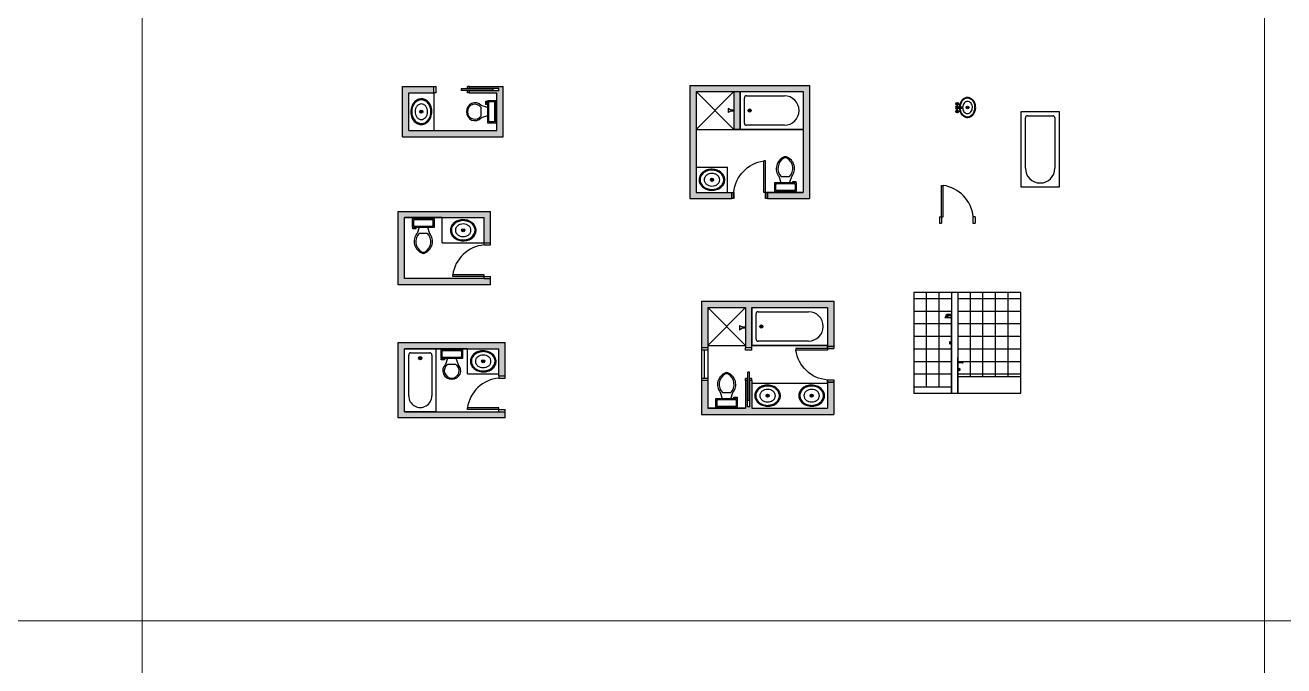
# Model space of a CAD drawing. Header units: inches. Extents: x 242965 to 445791, y 236206 to 423703.
# Drawn here: x 290253 to 302244, y 397753 to 403860 of the extents above; entities that cross this region are included whole.
import ezdxf

# ---------------------------------------------------------------- set-up
doc = ezdxf.new("R2010")
doc.units = ezdxf.units.IN
doc.header["$MEASUREMENT"] = 0
doc.layers.add('2', color=181, linetype='Continuous', lineweight=20)
doc.styles.add('ATTR', font='romans.shx', dxfattribs={"width": 0.8, "height": 0.7})

# ---------------------------------------------------------------- blocks, each defined once
blk = doc.blocks.new('Tank Toilet 1 PV')
for p, q in [((-10, -8.5), (-8, -8.5)), ((-10, -9.5), (-10, -8.5)), ((-7, -9.5), (-10, -9.5)), ((-8, -8.5), (-8, -8)), ((-7, -8), (-7, -9.5)), ((-4, -8), (-6, -14)), ((4, -8), (6, -14)), ((9.5, -6), (9.5, -2)), ((4, -14), (-4, -14))]:
    blk.add_line(p, q)
blk.add_lwpolyline([(10.5, -8), (10.5, 0), (-10.5, 0), (-10.5, -8)], close=True)
for points in [[(-9.5, -2), (-9.5, -6)], [(8.5, -1), (-8.5, -1)], [(-8.5, -7), (8.5, -7)]]:
    blk.add_lwpolyline(points)
for centre, radius, start, end in [((-8.625, -1.875), 0.8839, 81.8699, 188.1301), ((-8.625, -6.125), 0.8839, 171.869898, 278.1301), ((8.625, -1.875), 0.8839, 351.8699, 98.1301), ((8.625, -6.125), 0.8839, 261.8699, 8.1301), ((-0.4772, -19.9188), 8.0953, 133.01722, 273.38), ((0.0374, -19.8731), 7.127, 124.50543, 269.7), ((-0.0373, -19.8731), 7.127, 270.3, 55.4946), ((0.4773, -19.9188), 8.0953, 266.62, 46.9828)]:
    blk.add_arc(centre, radius, start, end)
at = {"style": 'ATTR', "width": 0.8, "flags": 9}
blk.add_attdef('ESTCODE', (0, 0), '', height=0.000000718, dxfattribs=at)
blk = doc.blocks.new('SNKOVLT')
for p, q in [((-1, 0), (1, 0)), ((0, 1), (0, -1))]:
    blk.add_line(p, q)
at = {"linetype": 'Continuous'}
for points in [[(-12.2, 0.4, 0.117634), (-11.5, -3.4, 0.104469), (-8.9, -6.8, 0.090016), (-5.1, -9.1, 0.08192), (-0.3, -10, 0.08192), (4.5, -9.4, 0.090016), (8.4, -7.4, 0.104469), (11.2, -4.1, 0.117634), (12.2, -0.4, 0.117634), (11.5, 3.4, 0.104469), (8.9, 6.8, 0.090016), (5.1, 9.1, 0.08192), (0.3, 10, 0.08192), (-4.5, 9.4, 0.090016), (-8.4, 7.4, 0.104469), (-11.2, 4.1, 0.117634)], [(-11.3, 0.2, 0.118622), (-10.5, -3.3, 0.104678), (-8.1, -6.4, 0.089562), (-4.5, -8.4, 0.081185), (-0.1, -9.2, 0.081185), (4.3, -8.5, 0.089562), (7.9, -6.6, 0.104678), (10.4, -3.5, 0.118622), (11.3, -0.2, 0.118622), (10.5, 3.3, 0.104678), (8.1, 6.4, 0.089562), (4.5, 8.4, 0.081185), (0.1, 9.2, 0.081185), (-4.3, 8.5, 0.089562), (-7.9, 6.6, 0.104678), (-10.4, 3.5, 0.118622)], [(-7.4, 0.1, 0.118283), (-6.9, -2.2, 0.104607), (-5.3, -4.2, 0.089718), (-3, -5.5, 0.081436), (-0.1, -6, 0.081436), (2.8, -5.6, 0.089718), (5.2, -4.3, 0.104607), (6.9, -2.3, 0.118283), (7.4, -0.1, 0.118283), (6.9, 2.2, 0.104607), (5.3, 4.2, 0.089718), (3, 5.5, 0.081436), (0.1, 6, 0.081436), (-2.8, 5.6, 0.089718), (-5.2, 4.3, 0.104607), (-6.9, 2.3, 0.118283)]]:
    blk.add_lwpolyline(points, format="xyb", close=True, dxfattribs=at)
for radius in [1.5, 1]:
    blk.add_circle((0, 0), radius)
blk = doc.blocks.new('Tank Toilet 3 PV')
for p, q in [((-10, -8.5), (-8, -8.5)), ((-10, -9.5), (-10, -8.5)), ((-7, -9.5), (-10, -9.5)), ((-8, -8.5), (-8, -8)), ((-7, -8), (-7, -9.5)), ((-4, -8), (-6, -14)), ((4, -8), (6, -14)), ((9.5, -6), (9.5, -2)), ((4, -14), (-4, -14))]:
    blk.add_line(p, q)
blk.add_lwpolyline([(10.5, -8), (10.5, 0), (-10.5, 0), (-10.5, -8)], close=True)
for points in [[(-9.5, -2), (-9.5, -6)], [(8.5, -1), (-8.5, -1)], [(-8.5, -7), (8.5, -7)]]:
    blk.add_lwpolyline(points)
for centre, radius, start, end in [((-8.6, -1.9), 0.884, 81.8699, 188.1301), ((-8.6, -6.1), 0.884, 171.8699, 278.1301), ((8.6, -1.9), 0.884, 351.8699, 98.1301), ((8.6, -6.1), 0.884, 261.8699, 8.1301), ((3.5, -21.6), 12.2, 141.4691, 247.9714), ((4.2, -21.8), 11.3, 136.3677, 238.9468), ((-3.5, -21.6), 12.2, 292.0284, 38.5307), ((-4.2, -21.8), 11.3, 301.053, 43.6321), ((0, -27.9), 4, 245.7318, 294.2682), ((0, -29), 4, 254.8605, 285.1395)]:
    blk.add_arc(centre, radius, start, end)
at = {"style": 'ATTR', "width": 0.8, "flags": 9}
blk.add_attdef('ESTCODE', (0, 0), '', height=0.000000846, dxfattribs=at)
blk = doc.blocks.new('30 door')
for p, q in [((-6, 34), (0, 34)), ((-6, 34), (-6, 32)), ((-6, 32), (0, 32)), ((0, 32), (0, 34)), ((-6, 3.5), (-36, 3.5)), ((-36, 2), (-36, 3.5)), ((-6, 2), (-36, 2)), ((-6, 2), (-6, 3.5)), ((-6, 0), (-6, 2)), ((-6, 2), (0, 2)), ((-6, 0), (0, 0)), ((0, 0), (0, 2))]:
    blk.add_line(p, q)
blk.add_arc((-3.1, -1.1), 33.3, 95.0816, 171.9808)
blk = doc.blocks.new('30X60 Bathtub PV')
for p, q in [((8, -15), (10, -15)), ((9, -14), (9, -16))]:
    blk.add_line(p, q)
blk.add_lwpolyline([(0, -30), (0, 0), (60, 0), (60, -30)], close=True)
for points in [[(4, -24), (4, -6)], [(6, -4), (45, -4)], [(45, -26), (6, -26)]]:
    blk.add_lwpolyline(points)
for radius in [1.5, 1]:
    blk.add_circle((9, -15), radius)
for centre, radius, start, end in [((5.75, -5.75), 1.768, 81.8699, 188.1301), ((45.012, -15), 11, 269.9408, 90.05919), ((5.75, -24.25), 1.768, 171.8699, 278.1301)]:
    blk.add_arc(centre, radius, start, end)
at = {"style": 'ATTR', "width": 0.8, "flags": 9}
blk.add_attdef('ESTCODE', (0, 0), '', height=0.0000012, dxfattribs=at)
blk = doc.blocks.new('36X60 Bathtub PV')
for p, q in [((8, -18), (10, -18)), ((9, -17), (9, -19))]:
    blk.add_line(p, q)
blk.add_lwpolyline([(0, -36), (0, 0), (60, 0), (60, -36)], close=True)
for points in [[(4, -30), (4, -6)], [(6, -4), (42, -4)], [(42, -32), (6, -32)]]:
    blk.add_lwpolyline(points)
for radius in [1.5, 1]:
    blk.add_circle((9, -18), radius)
for centre, radius, start, end in [((5.75, -5.75), 1.77, 81.8699, 188.1301), ((42, -18), 14, 270, 90), ((5.75, -30.25), 1.77, 171.8699, 278.1301)]:
    blk.add_arc(centre, radius, start, end)
at = {"style": 'ATTR', "width": 0.8, "flags": 9}
blk.add_attdef('ESTCODE', (0, 0), '', height=0.0000012, dxfattribs=at)
blk = doc.blocks.new('36X72 Bathtub PV')
for p, q in [((8, -18), (10, -18)), ((9, -17), (9, -19))]:
    blk.add_line(p, q)
blk.add_lwpolyline([(0, -36), (0, 0), (72, 0), (72, -36)], close=True)
for points in [[(4, -30), (4, -6)], [(6, -4), (54, -4)], [(54, -32), (6, -32)]]:
    blk.add_lwpolyline(points)
for radius in [1.5, 1]:
    blk.add_circle((9, -18), radius)
for centre, radius, start, end in [((5.75, -5.75), 1.77, 81.8699, 188.1301), ((54, -18), 14, 270, 90), ((5.75, -30.25), 1.77, 171.8699, 278.1301)]:
    blk.add_arc(centre, radius, start, end)
at = {"style": 'ATTR', "width": 0.8, "flags": 9}
blk.add_attdef('ESTCODE', (0, 0), '', height=0.00000144, dxfattribs=at)
blk = doc.blocks.new('Sink Faucet A PV')
for p, q in [((-4.107, 0.125), (-4.375, 0.125)), ((-3.75, 0.4789), (-3.75, 0.75)), ((-3.5, 0.482), (-3.5, 0.75)), ((-3.1461, 0.125), (-2.875, 0.125)), ((3.143, 0.125), (2.875, 0.125)), ((3.5, 0.4789), (3.5, 0.75)), ((3.75, 0.482), (3.75, 0.75)), ((4.1039, 0.125), (4.375, 0.125)), ((-4.1039, -0.125), (-4.375, -0.125)), ((-3.75, -0.482), (-3.75, -0.75)), ((-3.5, -0.4789), (-3.5, -0.75)), ((-3.143, -0.125), (-2.875, -0.125)), ((-0.5, -0.8639), (-0.5, -4.5)), ((0.5, -4.5), (0.5, -0.8631)), ((3.1461, -0.125), (2.875, -0.125)), ((3.5, -0.482), (3.5, -0.75)), ((3.75, -0.4789), (3.75, -0.75)), ((4.107, -0.125), (4.375, -0.125))]:
    blk.add_line(p, q)
for centre, radius in [((-3.625, 0), 1.375), ((-4.625, 0), 0.2795), ((-3.625, 0), 0.5), ((-3.625, 1), 0.2795), ((-2.625, 0), 0.2795), ((0, 0), 0.5), ((3.625, 0), 1.375), ((2.625, 0), 0.2795), ((3.625, 0), 0.5), ((3.625, 1), 0.2795), ((4.625, 0), 0.2795), ((-3.625, -1), 0.2795), ((3.625, -1), 0.2795)]:
    blk.add_circle(centre, radius)
for centre, radius, start, end in [((-3.625, 0), 1, 105.2407, 164.2093), ((-3.625, 0), 1, 16.44125, 74.07887), ((0, 0), 1.5, 289.6514, 250.3603), ((0, 0), 1, 300.3431, 239.7554), ((3.625, 0), 1, 106.12, 164.0884), ((3.625, 0), 1, 16.23422, 73.90469), ((-3.625, 0), 1, 196.2342, 253.9047), ((-3.625, 0), 1, 286.12, 344.0884), ((0, -4.5), 0.5, 180, 0), ((3.625, 0), 1, 196.4413, 254.0789), ((3.625, 0), 1, 285.2407, 344.2093)]:
    blk.add_arc(centre, radius, start, end)
at = {"style": 'ATTR', "width": 0.8, "flags": 9}
blk.add_attdef('ESTCODE', (0, 0), '', height=0.00002, dxfattribs=at)

msp = doc.modelspace()

# ---------------------------------------------------------------- hatches: boundary and pattern name
for points in [[(294146.726, 403274.954), (293846.726, 403274.954), (293846.726, 402794.954), (294806.726, 402794.954), (294806.726, 403274.954), (294486.726, 403274.954), (294486.726, 403254.954), (294766.726, 403254.954), (294766.726, 403234.954), (294486.726, 403234.954), (294486.726, 403214.954), (294746.726, 403214.954), (294746.726, 402854.954), (293906.726, 402854.954), (293906.726, 403214.954), (294146.726, 403214.954)], [(296585.185, 402206.092), (296985.185, 402206.092), (296985.185, 402266.092), (296645.185, 402266.092), (296645.185, 403226.092), (297665.185, 403226.092), (297665.185, 402266.092), (297325.185, 402266.092), (297325.185, 402206.092), (297725.185, 402206.092), (297725.185, 403286.092), (296585.185, 403286.092)], [(297005.185, 403226.092), (297005.185, 402866.092), (297065.185, 402866.092), (297065.185, 403226.092)], [(294685.832, 402084.976), (293805.832, 402084.976), (293805.832, 401384.976), (294685.832, 401384.976), (294685.832, 401444.976), (294625.832, 401444.976), (293865.832, 401444.976), (293865.832, 402024.976), (294225.832, 402024.976), (294625.832, 402024.976), (294625.832, 401784.976), (294685.832, 401784.976)]]:
    msp.add_hatch(color=256).paths.add_polyline_path(points)
h = msp.add_hatch(color=256)
h.paths.add_polyline_path([(297955.441, 401228.177), (296695.441, 401228.177), (296695.441, 400783.177), (296755.441, 400783.177), (296755.441, 401168.177), (297115.441, 401168.177), (297115.441, 400783.177), (297175.441, 400783.177), (297175.441, 401168.177), (297895.441, 401168.177), (297895.441, 400808.177), (297895.441, 400798.177), (297955.441, 400798.177)])
h.paths.add_polyline_path([(297895.441, 400458.177), (297895.441, 400448.177), (297895.441, 400208.177), (297175.441, 400208.177), (297175.441, 400473.177), (297155.441, 400473.177), (297155.441, 400223.177), (297135.441, 400223.177), (297135.441, 400473.177), (297115.441, 400473.177), (297115.441, 400208.177), (296755.441, 400208.177), (296755.441, 400473.177), (296695.441, 400473.177), (296695.441, 400148.177), (297955.441, 400148.177), (297955.441, 400458.177)])
h = msp.add_hatch(color=256)
h.paths.add_polyline_path([(293806.334, 400115.932), (293806.334, 400835.932), (294826.334, 400835.932), (294826.334, 400515.932), (294766.334, 400515.932), (294766.334, 400775.932), (293866.334, 400775.932), (293866.334, 400175.932), (294826.334, 400175.932), (294826.334, 400115.932)])
edge = h.paths.add_edge_path(flags=17)
edge.add_line((294226.334, 400775.932), (293866.334, 400775.932))

# ---------------------------------------------------------------- linework, layer by layer
for p, q in [((293846.726, 403274.954), (294146.726, 403274.954)), ((293846.726, 402794.954), (293846.726, 403274.954)), ((294146.726, 403214.954), (294146.726, 403274.954)), ((294146.726, 403274.954), (294166.726, 403274.954)), ((294166.726, 403214.954), (294166.726, 403274.954)), ((294466.726, 403254.954), (294466.726, 403274.954)), ((294486.726, 403274.954), (294466.726, 403274.954)), ((294486.726, 403274.954), (294806.726, 403274.954)), ((294486.726, 403254.954), (294486.726, 403274.954)), ((294806.726, 402794.954), (294806.726, 403274.954)), ((296585.185, 403286.092), (297725.185, 403286.092)), ((296585.185, 403286.092), (296585.185, 402206.092)), ((297725.185, 403286.092), (297725.185, 402206.092)), ((293906.726, 403214.954), (294146.726, 403214.954)), ((293906.726, 402854.954), (293906.726, 403214.954)), ((293906.726, 402884.954), (293906.726, 403184.954)), ((294146.726, 403214.954), (294146.726, 402854.954)), ((294166.726, 403214.954), (294146.726, 403214.954)), ((294706.726, 403252.454), (294406.726, 403252.454)), ((294406.726, 403252.454), (294406.726, 403237.454)), ((294706.726, 403237.454), (294406.726, 403237.454)), ((294486.726, 403254.954), (294466.726, 403254.954)), ((294466.726, 403214.954), (294466.726, 403234.954)), ((294486.726, 403234.954), (294466.726, 403234.954)), ((294486.726, 403214.954), (294466.726, 403214.954)), ((294766.726, 403254.954), (294486.726, 403254.954)), ((294486.726, 403214.954), (294486.726, 403234.954)), ((294766.726, 403234.954), (294486.726, 403234.954)), ((294486.726, 403214.954), (294746.726, 403214.954)), ((294706.726, 403252.454), (294706.726, 403237.454)), ((294746.726, 402854.954), (294746.726, 403214.954)), ((294766.726, 403234.954), (294766.726, 403254.954)), ((296645.185, 403226.092), (297665.185, 403226.092)), ((296645.185, 403226.092), (296645.185, 402266.092)), ((296645.185, 403226.092), (297005.185, 402866.092)), ((297005.185, 403226.092), (296645.185, 402866.092)), ((297005.185, 403226.092), (297005.185, 402866.092)), ((297005.185, 403226.092), (297065.185, 403226.092)), ((297065.185, 403226.092), (297065.185, 402866.092)), ((297065.185, 403226.092), (297065.185, 402866.092)), ((297665.185, 403226.092), (297665.185, 402266.092)), ((296949.204, 403065.009), (296949.204, 403027.174)), ((296975.185, 403051.092), (296950.141, 403065.551)), ((296975.185, 403041.092), (296950.141, 403026.633)), ((297005.185, 403051.092), (296975.185, 403051.092)), ((296975.185, 403051.092), (296975.185, 403041.092)), ((297005.185, 403041.092), (296975.185, 403041.092)), ((297005.185, 403051.092), (297005.185, 403041.092)), ((299237.963, 403075.01), (299222.438, 403075.01)), ((299230.2, 403082.773), (299230.2, 403067.248)), ((293846.726, 402794.954), (294806.726, 402794.954)), ((293906.726, 402854.954), (294746.726, 402854.954)), ((296645.185, 402866.092), (297665.185, 402866.092)), ((297065.185, 402866.092), (297005.185, 402866.092)), ((296645.185, 402506.092), (296945.185, 402506.092)), ((296945.185, 402266.092), (296945.185, 402506.092)), ((296585.185, 402206.092), (296985.185, 402206.092)), ((296645.185, 402266.092), (296985.185, 402266.092)), ((296985.185, 402206.092), (296985.185, 402266.092)), ((296985.185, 402206.092), (296985.185, 402266.092)), ((297005.185, 402206.092), (297005.185, 402266.092)), ((297305.185, 402206.092), (297305.185, 402266.092)), ((297305.185, 402266.092), (297665.185, 402266.092)), ((297325.185, 402206.092), (297325.185, 402266.092)), ((297665.185, 402266.092), (297325.185, 402266.092)), ((297325.185, 402266.092), (297325.185, 402206.092)), ((297325.185, 402206.092), (297725.185, 402206.092)), ((293805.832, 402084.976), (294685.832, 402084.976)), ((293805.832, 401384.976), (293805.832, 402084.976)), ((294685.832, 401764.976), (294685.832, 402084.976)), ((293865.832, 402024.976), (294625.832, 402024.976)), ((293865.832, 401444.976), (293865.832, 402024.976)), ((294225.832, 402024.976), (293865.832, 402024.976)), ((294225.832, 401784.976), (294225.832, 402024.976)), ((294625.832, 401764.976), (294625.832, 402024.976)), ((294225.832, 401784.976), (294625.832, 401784.976)), ((294625.832, 401784.976), (294685.832, 401784.976)), ((294625.832, 401764.976), (294685.832, 401764.976)), ((294625.832, 401479.976), (294325.832, 401479.976)), ((294325.832, 401464.976), (294325.832, 401479.976)), ((294625.832, 401464.976), (294325.832, 401464.976)), ((294625.832, 401464.976), (294625.832, 401479.976)), ((294625.832, 401444.976), (294625.832, 401464.976)), ((294625.832, 401464.976), (294685.832, 401464.976)), ((294685.832, 401384.976), (294685.832, 401464.976)), ((294685.832, 401384.976), (293805.832, 401384.976)), ((294625.832, 401444.976), (293865.832, 401444.976)), ((294625.832, 401444.976), (294685.832, 401444.976)), ((296695.441, 401228.177), (296695.441, 400148.177)), ((296695.441, 401228.177), (297955.441, 401228.177)), ((297955.441, 401228.177), (297955.441, 400778.177)), ((299737.386, 401311.802), (298717.386, 401311.802)), ((298717.386, 401311.802), (298717.386, 400351.802)), ((299077.386, 401251.802), (298717.386, 401251.802)), ((298837.386, 401311.802), (298837.386, 400411.802)), ((298957.386, 401311.802), (298957.386, 400411.802)), ((299077.386, 401311.802), (299077.386, 400351.802)), ((299137.386, 401311.802), (299137.386, 400351.802)), ((299737.386, 401251.802), (299137.386, 401251.802)), ((299257.386, 400511.802), (299257.386, 401311.802)), ((299377.386, 400511.802), (299377.386, 401311.802)), ((299497.386, 400511.802), (299497.386, 401311.802)), ((299617.386, 400511.802), (299617.386, 401311.802)), ((299737.386, 400351.802), (299737.386, 401311.802)), ((296755.441, 401168.177), (297115.441, 401168.177)), ((296755.441, 401168.177), (296755.441, 400208.177)), ((296755.441, 401168.177), (297115.441, 400808.177)), ((297115.441, 401168.177), (296755.441, 400808.177)), ((297115.441, 401168.177), (297115.441, 400783.177)), ((297175.441, 401168.177), (297175.441, 400808.177)), ((297175.441, 400783.177), (297175.441, 401168.177)), ((297175.441, 401168.177), (297895.441, 401168.177)), ((297895.441, 401168.177), (297895.441, 400778.177)), ((299077.386, 401131.802), (298717.386, 401131.802)), ((299074.886, 401101.802), (299074.886, 401104.302)), ((299077.386, 401106.802), (299077.386, 401096.802)), ((299737.386, 401131.802), (299137.386, 401131.802)), ((297059.46, 400994.594), (297059.46, 400956.759)), ((297085.441, 400980.677), (297060.398, 400995.135)), ((299077.386, 401011.802), (298717.386, 401011.802)), ((299024.886, 401086.801), (299014.886, 401069.48)), ((299044.886, 401069.481), (299014.886, 401069.481)), ((299024.886, 401086.802), (299034.886, 401086.802)), ((299074.886, 401101.802), (299034.886, 401101.802)), ((299034.886, 401086.801), (299044.886, 401069.481)), ((299039.886, 401091.802), (299074.886, 401091.802)), ((299077.386, 401071.802), (299043.546, 401071.802)), ((299074.886, 401101.802), (299074.886, 401091.802)), ((299074.886, 401091.802), (299074.886, 401101.802)), ((299074.886, 401094.388), (299074.886, 401091.802)), ((299074.886, 401091.802), (299074.886, 401089.302)), ((299077.386, 401094.302), (299077.386, 401101.802)), ((299077.386, 401101.802), (299077.386, 401094.302)), ((299077.386, 401099.302), (299077.386, 401091.802)), ((299077.386, 401091.802), (299077.386, 401099.302)), ((299077.386, 401086.802), (299077.386, 401096.802)), ((299077.386, 400351.802), (299077.386, 401091.802)), ((299737.386, 401011.802), (299137.386, 401011.802)), ((297085.441, 400970.677), (297060.398, 400956.218)), ((297115.441, 400980.677), (297085.441, 400980.677)), ((297085.441, 400980.677), (297085.441, 400970.677)), ((297115.441, 400970.677), (297085.441, 400970.677)), ((297115.441, 400970.677), (297115.441, 400980.677)), ((299077.386, 400891.802), (298717.386, 400891.802)), ((299737.386, 400891.802), (299137.386, 400891.802)), ((293806.334, 400835.932), (294826.334, 400835.932)), ((293806.334, 400115.932), (293806.334, 400835.932)), ((294226.334, 400775.932), (293866.334, 400775.932)), ((293866.334, 400775.932), (294766.334, 400775.932)), ((293866.334, 400175.932), (293866.334, 400775.932)), ((294466.334, 400775.932), (294166.334, 400775.932)), ((294466.334, 400535.932), (294466.334, 400775.932)), ((294766.334, 400515.932), (294766.334, 400775.932)), ((294826.334, 400515.932), (294826.334, 400835.932)), ((296755.441, 400783.177), (296695.441, 400783.177)), ((296755.441, 400763.177), (296695.441, 400763.177)), ((296725.441, 400493.177), (296725.441, 400763.177)), ((296755.441, 400808.177), (297115.441, 400808.177)), ((297175.441, 400783.177), (297115.441, 400783.177)), ((297115.441, 400763.177), (297115.441, 400783.177)), ((297175.441, 400763.177), (297115.441, 400763.177)), ((297175.441, 400808.177), (297895.441, 400808.177)), ((297175.441, 400763.177), (297175.441, 400783.177)), ((297895.441, 400778.177), (297895.441, 400808.177)), ((297955.441, 400798.177), (297895.441, 400798.177)), ((297895.441, 400778.177), (297955.441, 400778.177)), ((297895.441, 400778.177), (297955.441, 400778.177)), ((299077.386, 400771.802), (298717.386, 400771.802)), ((299061.145, 400835.552), (299061.145, 400838.052)), ((299061.145, 400828.052), (299061.145, 400825.552)), ((299063.645, 400835.552), (299063.645, 400838.052)), ((299063.645, 400828.052), (299063.645, 400825.552)), ((299069.895, 400826.994), (299069.895, 400836.53)), ((299077.395, 400845.552), (299077.377, 400818.052)), ((299077.386, 400351.802), (299077.386, 400831.802)), ((299737.386, 400771.802), (299137.386, 400771.802)), ((299077.386, 400651.802), (298717.386, 400651.802)), ((299137.386, 400696.802), (299137.386, 400686.802)), ((299137.386, 400684.302), (299137.386, 400691.802)), ((299137.386, 400691.802), (299137.386, 400684.302)), ((299137.386, 400351.802), (299137.386, 400691.802)), ((299137.386, 400689.302), (299137.386, 400681.802)), ((299137.386, 400681.802), (299137.386, 400689.302)), ((299137.386, 400676.802), (299137.386, 400686.802)), ((299137.386, 400351.802), (299137.386, 400631.802)), ((299139.886, 400651.802), (299139.886, 400654.302)), ((299139.886, 400651.802), (299179.886, 400651.802)), ((299139.886, 400651.802), (299139.886, 400641.802)), ((299139.886, 400641.802), (299139.886, 400651.802)), ((299737.386, 400651.802), (299139.886, 400651.802)), ((299139.886, 400644.388), (299139.886, 400641.802)), ((299174.886, 400641.802), (299139.886, 400641.802)), ((299139.886, 400641.802), (299139.886, 400639.302)), ((299189.886, 400636.802), (299179.886, 400636.802)), ((294466.334, 400535.932), (294766.334, 400535.932)), ((294766.334, 400515.932), (294826.334, 400515.932)), ((297137.941, 400283.177), (297137.941, 400553.177)), ((297152.941, 400553.177), (297137.941, 400553.177)), ((297152.941, 400283.177), (297152.941, 400553.177)), ((299077.386, 400531.802), (298717.386, 400531.802)), ((299737.386, 400531.802), (299137.386, 400531.802)), ((299137.386, 400511.802), (299737.386, 400511.802)), ((299144.886, 400573.433), (299144.886, 400582.969)), ((299151.136, 400581.991), (299151.136, 400584.491)), ((299151.136, 400574.491), (299151.136, 400571.991)), ((299153.636, 400581.991), (299153.636, 400584.491)), ((299153.636, 400574.491), (299153.636, 400571.991)), ((296755.441, 400493.177), (296695.441, 400493.177)), ((296755.441, 400473.177), (296695.441, 400473.177)), ((297115.441, 400473.177), (297115.441, 400493.177)), ((297135.441, 400493.177), (297115.441, 400493.177)), ((297115.441, 400473.177), (297115.441, 400208.177)), ((297135.441, 400473.177), (297115.441, 400473.177)), ((297135.441, 400473.177), (297135.441, 400493.177)), ((297135.441, 400223.177), (297135.441, 400473.177)), ((297175.441, 400493.177), (297155.441, 400493.177)), ((297155.441, 400473.177), (297155.441, 400493.177)), ((297175.441, 400473.177), (297155.441, 400473.177)), ((297155.441, 400223.177), (297155.441, 400473.177)), ((297175.441, 400473.177), (297175.441, 400493.177)), ((297175.441, 400473.177), (297175.441, 400208.177)), ((297175.441, 400448.177), (297895.441, 400448.177)), ((297895.441, 400448.177), (297895.441, 400478.177)), ((297895.441, 400478.177), (297955.441, 400478.177)), ((297895.441, 400478.177), (297895.441, 400208.177)), ((297955.441, 400458.177), (297895.441, 400458.177)), ((297955.441, 400478.177), (297955.441, 400148.177)), ((298717.386, 400411.802), (299077.386, 400411.802)), ((297152.941, 400283.177), (297137.941, 400283.177)), ((298717.386, 400351.802), (299737.386, 400351.802)), ((293866.334, 400175.932), (294826.334, 400175.932)), ((294826.334, 400115.932), (294826.334, 400175.932)), ((296695.441, 400148.177), (297955.441, 400148.177)), ((296755.441, 400208.177), (297115.441, 400208.177)), ((297115.441, 400208.177), (296755.441, 400208.177)), ((297155.441, 400223.177), (297135.441, 400223.177)), ((297175.441, 400208.177), (297895.441, 400208.177)), ((294826.334, 400115.932), (293806.334, 400115.932))]:
    msp.add_line(p, q)
at = {"linetype": 'Continuous'}
for points in [[(299152.503, 403068.789, 0.062962849), (299157.385, 403040.172, 0.09001579), (299173.062, 403009.634, 0.10446928), (299198.429, 402987.884, 0.117634257), (299227.141, 402980.049, 0.117634257), (299256.297, 402986.019, 0.10446928), (299283.011, 403006.091, 0.09001579), (299300.622, 403035.557, 0.081919949), (299307.946, 403072.505, 0.081919949), (299303.016, 403109.849, 0.09001579), (299287.339, 403140.387, 0.10446928), (299261.972, 403162.137, 0.117634257), (299233.26, 403169.972, 0.117634257), (299204.104, 403164.001, 0.10446928), (299177.389, 403143.93, 0.09001579), (299159.779, 403114.464, 0.079149798), (299152.503, 403078.789, 0.079149798)], [(299159.304, 403068.789, 0.064329724), (299164.287, 403041.632, 0.089562066), (299179.097, 403013.771, 0.104678172), (299202.658, 402994.127, 0.1186217), (299228.966, 402987.403, 0.1186217), (299255.452, 402993.383, 0.104678172), (299279.558, 403012.355, 0.089562066), (299295.147, 403039.787, 0.081184699), (299301.237, 403074.009, 0.081184699), (299296.114, 403108.389, 0.089562066), (299281.304, 403136.25, 0.104678172), (299257.743, 403155.894, 0.1186217), (299231.435, 403162.618, 0.1186217), (299204.949, 403156.638, 0.104678172), (299180.843, 403137.666, 0.089562066), (299165.254, 403110.233, 0.074699239), (299159.239, 403078.789, 0.074699239)]]:
    msp.add_lwpolyline(points, format="xyb", dxfattribs=at)
msp.add_lwpolyline([(299230.845, 403132.61, 0.118282567), (299213.376, 403128.625, 0.10460746), (299197.521, 403116.11, 0.089717964), (299187.29, 403098.038, 0.081436083), (299183.341, 403075.534, 0.081436083), (299186.785, 403052.948, 0.089717964), (299196.61, 403034.652, 0.10460746), (299212.181, 403021.785, 0.118282567), (299229.556, 403017.411, 0.118282567), (299247.025, 403021.396, 0.10460746), (299262.88, 403033.911, 0.089717964), (299273.111, 403051.983, 0.081436083), (299277.06, 403074.486, 0.081436083), (299273.616, 403097.072, 0.089717964), (299263.791, 403115.369, 0.10460746), (299248.22, 403128.235, 0.118282567)], format="xyb", close=True, dxfattribs=at)
for points in [[(299742.062, 403035.432), (300102.062, 403035.432), (300102.062, 402315.432), (299742.062, 402315.432)], [(299067.395, 400835.552), (299057.395, 400835.552), (299057.395, 400828.052), (299067.395, 400828.052)], [(299147.386, 400581.991), (299157.386, 400581.991), (299157.386, 400574.491), (299147.386, 400574.491)]]:
    msp.add_lwpolyline(points, close=True)
for points in [[(299782.062, 402495.432), (299782.062, 402975.432)], [(299802.062, 402995.432), (300042.062, 402995.432)], [(300062.062, 402975.432), (300062.062, 402495.432)]]:
    msp.add_lwpolyline(points)
for centre, radius in [((299230.2, 403075.01), 11.643), ((299230.2, 403075.01), 7.762), ((299062.395, 400840.552), 2.795), ((299062.395, 400831.802), 2.795), ((299062.395, 400823.052), 2.795), ((299152.386, 400586.991), 2.795), ((299152.386, 400578.241), 2.795), ((299152.386, 400569.491), 2.795)]:
    msp.add_circle(centre, radius)
for centre, radius, start, end in [((296949.829, 403065.009), 0.625, 60, 180), ((296949.829, 403027.174), 0.625, 180, 300), ((299799.562, 402977.932), 17.678, 81.8699, 188.1301), ((300044.562, 402977.932), 17.678, 351.8699, 98.1301), ((299922.062, 402495.432), 140, 180, 0), ((294655.303, 401433.56), 332.724, 95.0815613, 171.9808373), ((299077.491, 401104.196), 2.607, 92.31558, 177.68442), ((297060.085, 400994.594), 0.625, 60, 180), ((299041.565, 401086.515), 16.682, 113.60263, 179.0172305), ((299038.949, 401087.738), 4.17, 77.0192, 192.9808), ((299077.491, 401089.408), 2.607, 182.31558, 267.68442), ((297060.085, 400956.759), 0.625, 180, 300), ((299063.645, 400849.302), 14.252, 285.2551, 344.7449), ((299063.645, 400814.302), 14.252, 15.2551, 74.7449), ((299137.281, 400654.196), 2.607, 2.31558, 87.68442), ((299137.281, 400639.408), 2.607, 272.31558, 357.68442), ((299175.823, 400637.738), 4.17, 347.0192, 102.9808), ((299173.207, 400636.515), 16.682, 0.9827695, 66.39737), ((299151.136, 400595.741), 14.252, 195.2551, 254.7449), ((299151.136, 400560.741), 14.252, 105.2551, 164.7449)]:
    msp.add_arc(centre, radius, start, end)
at = {"layer": '2'}
for p, q in [((264325.106, 398183.659), (378177.338, 398183.659)), ((291368.494, 398183.659), (291368.494, 376269.367)), ((302060.386, 398183.659), (302060.386, 376269.367))]:
    msp.add_line(p, q, dxfattribs=at)
for points in [[(302060.386, 398183.659), (291368.494, 398183.659), (291368.494, 411074.152), (302060.386, 411074.152)], [(302060.386, 411074.152), (316634.325, 411074.152), (316634.325, 398183.659), (302060.386, 398183.659)]]:
    msp.add_lwpolyline(points, close=True, dxfattribs=at)

# ---------------------------------------------------------------- block references
at = {"yscale": 10, "zscale": 10}
for name, p, xscale, rotation in [('SNKOVLT', (294026.726, 403034.954), 10, 90), ('Tank Toilet 1 PV', (294736.726, 403034.954), 10, 270), ('Sink Faucet A PV', (299131.298, 403073.789), 10, 90), ('30 door', (297325.185, 402206.092), -10, 90), ('Tank Toilet 3 PV', (297495.185, 402276.092), 10, 180), ('30 door', (298962.493, 401971.72), 10, 270), ('30X60 Bathtub PV', (294166.334, 400775.932), 10, 270), ('30 door', (297955.441, 400798.177), -10, 180), ('Tank Toilet 3 PV', (296935.441, 400218.177), 10, 180), ('SNKOVLT', (297325.441, 400328.177), 10, 180), ('SNKOVLT', (297745.441, 400328.177), 10, 180)]:
    msp.add_blockref(name, p, dxfattribs=dict(at, xscale=xscale, rotation=rotation))
at = {"xscale": 10, "yscale": 10, "zscale": 10}
for name, p in [('36X60 Bathtub PV', (297065.185, 403226.092)), ('SNKOVLT', (296795.185, 402386.092)), ('Tank Toilet 3 PV', (294045.832, 402014.976)), ('SNKOVLT', (294425.832, 401904.976)), ('36X72 Bathtub PV', (297175.441, 401168.177)), ('Tank Toilet 1 PV', (294316.334, 400765.932)), ('SNKOVLT', (294616.334, 400655.932)), ('30 door', (294826.334, 400175.932))]:
    msp.add_blockref(name, p, dxfattribs=at)

# ---------------------------------------------------------------- texts
at = {"style": 'ATTR', "width": 0.8, "flags": 9}
msp.add_attdef('ESTCODE', (300102.062, 403035.432), '', height=0.0000144, rotation=270, dxfattribs=at)
for p in [(299077.385, 401091.802), (299137.386, 400681.802)]:
    msp.add_attdef('ESTCODE', p, '', height=0.000112, dxfattribs=at)

doc.saveas('drawing.dxf')
